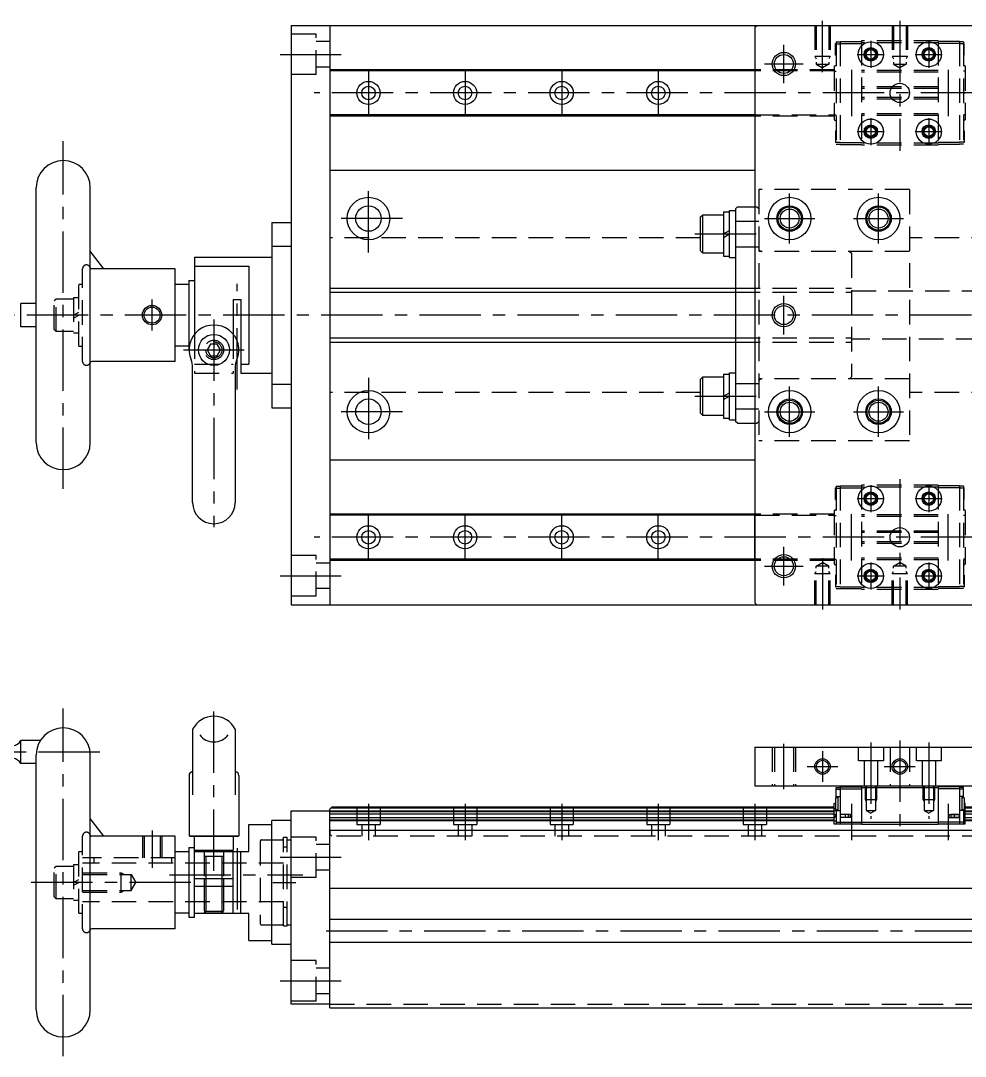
# Model space of a CAD drawing. Extents: x -2 to 724, y -8 to 273.
# Drawn here: x 270.9 to 515.3, y 5 to 273 of the extents above; entities that cross this region are included whole.
import ezdxf

# ---------------------------------------------------------------- set-up
doc = ezdxf.new("R2010")
doc.units = 0
doc.header["$LTSCALE"] = 0.5
doc.linetypes.add('CENTER', pattern=[50.8, 31.75, -6.35, 6.35, -6.35])
doc.linetypes.add('DASHED', pattern=[19.05, 12.7, -6.35])
for name, color, linetype in [('MSM_CENTER', 1, 'CENTER'), ('MSM_CONTINUOUS', 7, 'CONTINUOUS'), ('MSM_DASHED', 4, 'DASHED'), ('MSM_NARROW', 5, 'CONTINUOUS')]:
    doc.layers.add(name, color=color, linetype=linetype)

msp = doc.modelspace()

# ---------------------------------------------------------------- linework, layer by layer
at = {"layer": 'MSM_CENTER'}
for p, q in [((478.36, 259.7), (478.36, 273.03)), ((498.36, 273.03), (498.36, 239.33)), ((468.36, 256.83), (468.36, 266.83)), ((490.86, 267.83), (490.86, 260.83)), ((505.86, 267.83), (505.86, 260.83)), ((338.02, 264.33), (353.76, 264.33)), ((487.36, 264.33), (494.36, 264.33)), ((502.36, 264.33), (509.36, 264.33)), ((360.86, 260.33), (360.86, 248.33)), ((385.86, 260.33), (385.86, 248.33)), ((410.86, 260.33), (410.86, 248.33)), ((435.86, 260.33), (435.86, 248.33)), ((460.86, 260.33), (460.86, 248.33)), ((463.36, 261.83), (473.36, 261.83)), ((485.86, 260.33), (485.86, 248.33)), ((510.86, 260.33), (510.86, 248.33)), ((722.88, 254.33), (346.83, 254.33)), ((490.86, 247.83), (490.86, 240.83)), ((505.86, 247.83), (505.86, 240.83)), ((487.36, 244.33), (494.36, 244.33)), ((502.36, 244.33), (509.36, 244.33)), ((281.86, 151.83), (281.86, 241.83)), ((360.86, 213.03), (360.86, 230.63)), ((469.86, 215.33), (469.86, 228.33)), ((492.86, 215.33), (492.86, 228.33)), ((369.66, 221.83), (352.06, 221.83)), ((463.36, 221.83), (476.36, 221.83)), ((486.36, 221.83), (499.36, 221.83)), ((445.34, 217.83), (463.86, 217.83)), ((326.86, 177.59), (326.86, 204.95)), ((468.36, 191.83), (468.36, 201.83)), ((304.86, 192.83), (304.86, 200.83)), ((720.11, 196.83), (234.71, 196.83)), ((320.86, 195.66), (320.86, 141.95)), ((313.03, 187.83), (328.69, 187.83)), ((360.86, 180.63), (360.86, 163.03)), ((469.86, 165.33), (469.86, 178.33)), ((492.86, 165.33), (492.86, 178.33)), ((445.34, 175.83), (463.86, 175.83)), ((369.66, 171.83), (352.06, 171.83)), ((463.36, 171.83), (476.36, 171.83)), ((486.36, 171.83), (499.36, 171.83)), ((490.86, 152.83), (490.86, 145.83)), ((498.36, 154.33), (498.36, 120.62)), ((505.86, 152.83), (505.86, 145.83)), ((487.36, 149.33), (494.36, 149.33)), ((502.36, 149.33), (509.36, 149.33)), ((360.86, 133.33), (360.86, 145.33)), ((385.86, 133.33), (385.86, 145.33)), ((410.86, 133.33), (410.86, 145.33)), ((435.86, 133.33), (435.86, 145.33)), ((460.86, 133.33), (460.86, 145.33)), ((485.86, 133.33), (485.86, 145.33)), ((510.86, 133.33), (510.86, 145.33)), ((722.88, 139.33), (346.83, 139.33)), ((468.36, 126.83), (468.36, 136.83)), ((463.36, 131.83), (473.36, 131.83)), ((478.36, 133.96), (478.36, 120.62)), ((490.86, 132.83), (490.86, 125.83)), ((505.86, 132.83), (505.86, 125.83)), ((338.02, 129.33), (353.76, 129.33)), ((487.36, 129.33), (494.36, 129.33)), ((502.36, 129.33), (509.36, 129.33)), ((281.86, 4.99), (281.86, 94.99)), ((320.86, 52.97), (320.86, 96.09)), ((468.36, 74.11), (468.36, 85.86)), ((490.86, 86.22), (490.86, 66.41)), ((498.36, 86.74), (498.36, 63.49)), ((505.86, 86.22), (505.86, 66.41)), ((291.36, 83.74), (234.71, 83.74)), ((478.36, 83.99), (478.36, 75.99)), ((474.36, 79.99), (482.36, 79.99)), ((494.36, 79.99), (502.36, 79.99)), ((360.86, 70.31), (360.86, 60.97)), ((385.86, 70.31), (385.86, 60.97)), ((410.86, 70.31), (410.86, 60.97)), ((435.86, 70.31), (435.86, 60.97)), ((460.86, 70.31), (460.86, 60.97)), ((485.86, 70.31), (485.86, 60.97)), ((510.86, 70.31), (510.86, 60.97)), ((304.86, 63.42), (304.86, 53.8)), ((326.86, 58.86), (326.86, 40.99)), ((338.02, 56.49), (353.76, 56.49)), ((309.36, 51.99), (343.86, 51.99)), ((314.86, 49.99), (272.36, 49.99)), ((349.87, 37.49), (723.59, 37.49)), ((338.02, 24.49), (353.76, 24.49))]:
    msp.add_line(p, q, dxfattribs=at)
at = {"layer": 'MSM_CONTINUOUS'}
for p, q in [((340.86, 271.83), (720.86, 271.83)), ((340.86, 271.83), (340.86, 121.83)), ((350.86, 271.83), (350.86, 121.83)), ((460.86, 271.33), (461.36, 271.83)), ((460.86, 271.33), (460.86, 122.33)), ((460.86, 260.33), (350.86, 260.33)), ((460.86, 260.03), (350.86, 260.03)), ((460.86, 248.63), (350.86, 248.63)), ((460.86, 248.33), (350.86, 248.33)), ((350.86, 234.33), (460.86, 234.33)), ((274.86, 163.83), (274.86, 229.83)), ((288.86, 163.83), (288.86, 229.83)), ((446.76, 222.23), (447.36, 222.83)), ((447.36, 222.83), (452.76, 222.83)), ((447.36, 212.83), (447.36, 222.83)), ((452.76, 223.53), (454.26, 223.53)), ((452.76, 223.53), (452.76, 212.13)), ((454.26, 211.73), (454.26, 223.93)), ((454.26, 223.93), (455.86, 223.93)), ((456.36, 224.83), (455.86, 224.33)), ((455.86, 224.33), (455.86, 169.33)), ((456.36, 224.83), (460.86, 224.83)), ((335.86, 220.83), (340.86, 220.83)), ((335.86, 220.83), (335.86, 172.83)), ((446.76, 213.43), (446.76, 222.23)), ((452.76, 217.83), (454.26, 218.69)), ((452.76, 216.96), (454.26, 217.83)), ((335.86, 214.72), (340.86, 214.72)), ((292.41, 208.83), (288.86, 213.34)), ((315.86, 211.83), (315.86, 191.89)), ((315.86, 211.83), (335.86, 211.83)), ((447.36, 212.83), (446.76, 213.43)), ((452.76, 212.83), (447.36, 212.83)), ((452.76, 212.13), (454.26, 212.13)), ((315.86, 209.52), (329.86, 209.52)), ((329.86, 209.52), (329.86, 184.14)), ((454.26, 211.73), (455.86, 211.73)), ((310.86, 208.83), (289.28, 208.83)), ((310.86, 184.83), (310.86, 208.83)), ((310.86, 204.83), (314.36, 204.83)), ((314.36, 205.83), (314.36, 187.83)), ((314.36, 205.83), (315.86, 205.83)), ((350.86, 203.83), (455.86, 203.83)), ((274.86, 199.83), (270.86, 199.83)), ((270.86, 193.83), (270.86, 199.83)), ((325.86, 200.83), (325.86, 191.89)), ((325.86, 200.83), (327.86, 200.83)), ((327.86, 200.83), (327.86, 181.83)), ((274.86, 193.83), (270.86, 193.83)), ((314.36, 188.83), (310.86, 188.83)), ((314.36, 187.83), (314.42, 187.83)), ((320, 189.33), (319.13, 187.83)), ((319.13, 187.83), (320, 186.33)), ((321.73, 189.33), (320, 189.33)), ((322.59, 187.83), (321.73, 189.33)), ((321.73, 186.33), (322.59, 187.83)), ((350.86, 189.83), (455.86, 189.83)), ((320, 186.33), (321.73, 186.33)), ((310.86, 184.83), (289.28, 184.83)), ((315.36, 148.33), (315.36, 183.29)), ((326.37, 183.29), (326.37, 148.33)), ((327.86, 184.14), (329.86, 184.14)), ((327.86, 181.83), (335.86, 181.83)), ((446.76, 180.23), (447.36, 180.83)), ((446.76, 171.43), (446.76, 180.23)), ((447.36, 180.83), (452.76, 180.83)), ((447.36, 170.83), (447.36, 180.83)), ((452.76, 181.53), (454.26, 181.53)), ((452.76, 181.53), (452.76, 170.13)), ((454.26, 169.73), (454.26, 181.93)), ((454.26, 181.93), (455.86, 181.93)), ((335.86, 178.94), (340.86, 178.94)), ((452.76, 175.83), (454.26, 176.69)), ((452.76, 174.96), (454.26, 175.83)), ((335.86, 172.83), (340.86, 172.83)), ((447.36, 170.83), (446.76, 171.43)), ((452.76, 170.83), (447.36, 170.83)), ((452.76, 170.13), (454.26, 170.13)), ((454.26, 169.73), (455.86, 169.73)), ((456.36, 168.83), (455.86, 169.33)), ((456.36, 168.83), (460.86, 168.83)), ((350.86, 159.33), (460.86, 159.33)), ((460.86, 145.33), (350.86, 145.33)), ((460.86, 145.03), (350.86, 145.03)), ((460.86, 133.63), (350.86, 133.63)), ((460.86, 133.33), (350.86, 133.33)), ((340.86, 121.83), (720.86, 121.83)), ((460.86, 122.33), (461.36, 121.83)), ((315.36, 89.64), (315.36, 72.65)), ((326.37, 89.64), (326.37, 72.65)), ((275.95, 86.74), (270.86, 86.74)), ((270.86, 80.74), (270.86, 86.74)), ((460.86, 84.99), (460.86, 74.99)), ((460.86, 84.99), (610.86, 84.99)), ((274.86, 80.74), (270.86, 80.74)), ((274.86, 16.99), (274.86, 82.99)), ((288.86, 16.99), (288.86, 82.99)), ((315.15, 78.62), (315.36, 78.68)), ((326.58, 78.62), (326.37, 78.68)), ((314.42, 77.66), (314.42, 62.07)), ((327.3, 77.66), (327.3, 62.07)), ((460.86, 74.99), (610.86, 74.99)), ((481.91, 71.89), (481.91, 74.59)), ((481.91, 74.59), (482.91, 74.59)), ((481.91, 74.09), (482.91, 74.09)), ((482.91, 74.69), (482.91, 65.09)), ((482.91, 74.69), (488.41, 74.69)), ((482.91, 74.19), (488.41, 74.19)), ((488.41, 74.99), (488.41, 64.99)), ((508.31, 74.49), (488.41, 74.49)), ((508.31, 74.99), (508.31, 64.99)), ((513.81, 74.69), (508.31, 74.69)), ((513.81, 74.19), (508.31, 74.19)), ((513.81, 74.69), (513.81, 65.09)), ((514.81, 74.59), (513.81, 74.59)), ((514.81, 74.09), (513.81, 74.09)), ((514.81, 71.89), (514.81, 74.59)), ((481.41, 70.42), (481.71, 70.6)), ((481.41, 65.09), (481.41, 70.42)), ((481.71, 71.89), (481.71, 68.89)), ((482.31, 71.89), (481.71, 71.89)), ((481.91, 72.19), (482.91, 72.19)), ((482.31, 72.19), (482.31, 68.59)), ((514.81, 72.19), (513.81, 72.19)), ((514.41, 72.19), (514.41, 68.59)), ((515.01, 71.89), (514.41, 71.89)), ((515.01, 71.89), (515.01, 68.89)), ((515.31, 70.42), (515.01, 70.6)), ((515.31, 65.09), (515.31, 70.42)), ((340.86, 18.49), (340.86, 68.49)), ((340.86, 68.49), (350.86, 68.49)), ((351.36, 69.49), (350.86, 68.99)), ((350.86, 17.49), (350.86, 68.99)), ((481.41, 68.45), (350.86, 68.45)), ((481.41, 68.24), (350.86, 68.24)), ((481.41, 67.69), (350.86, 67.69)), ((481.41, 69.19), (351.06, 69.19)), ((481.41, 69.49), (351.36, 69.49)), ((481.41, 69.12), (481.71, 69.12)), ((481.91, 68.49), (481.41, 68.49)), ((481.91, 67.37), (481.41, 67.63)), ((481.91, 67.27), (481.41, 67.53)), ((481.91, 67.1), (481.41, 66.84)), ((481.71, 68.89), (482.31, 68.89)), ((481.91, 68.89), (481.91, 65.09)), ((481.91, 68.59), (482.91, 68.59)), ((481.91, 67.1), (481.91, 67.1)), ((485.61, 67.59), (482.91, 67.59)), ((485.11, 67.54), (483.26, 67.54)), ((483.71, 67.54), (483.71, 67.59)), ((484.17, 67.54), (484.17, 67.59)), ((484.31, 66.84), (484.31, 67.54)), ((485.11, 66.84), (485.11, 67.54)), ((485.61, 66.79), (485.61, 67.59)), ((511.11, 67.59), (513.81, 67.59)), ((511.11, 66.79), (511.11, 67.59)), ((513.46, 67.54), (511.61, 67.54)), ((511.61, 67.54), (511.61, 66.84)), ((512.41, 67.54), (512.41, 66.84)), ((512.55, 67.54), (512.55, 67.59)), ((513.01, 67.54), (513.01, 67.59)), ((514.81, 68.59), (513.81, 68.59)), ((514.41, 68.89), (515.01, 68.89)), ((514.81, 68.89), (514.81, 65.09)), ((514.81, 68.49), (515.31, 68.49)), ((514.81, 67.37), (515.31, 67.63)), ((514.81, 67.27), (515.31, 67.53)), ((514.81, 67.1), (515.31, 66.84)), ((514.81, 67.1), (514.81, 67.1)), ((515.31, 69.12), (515.01, 69.12)), ((556.41, 69.49), (515.31, 69.49)), ((556.41, 69.19), (515.31, 69.19)), ((556.41, 68.45), (515.31, 68.45)), ((556.41, 68.24), (515.31, 68.24)), ((556.41, 67.69), (515.31, 67.69)), ((292.41, 61.99), (288.86, 66.5)), ((329.86, 64.99), (335.86, 64.99)), ((329.86, 57.99), (329.86, 64.99)), ((335.86, 33.99), (335.86, 65.99)), ((340.86, 65.99), (335.86, 65.99)), ((481.41, 66.69), (350.86, 66.69)), ((481.41, 66.13), (350.86, 66.13)), ((481.41, 65.92), (350.86, 65.92)), ((481.91, 67.01), (481.41, 66.75)), ((481.91, 65.88), (481.41, 65.88)), ((488.41, 65.09), (481.41, 65.09)), ((481.91, 65.59), (488.41, 65.59)), ((485.61, 66.79), (482.91, 66.79)), ((483.26, 66.84), (485.11, 66.84)), ((483.71, 66.79), (483.71, 66.84)), ((484.17, 66.79), (484.17, 66.84)), ((508.31, 65.49), (488.41, 65.49)), ((508.31, 64.99), (488.41, 64.99)), ((514.81, 65.59), (508.31, 65.59)), ((515.31, 65.09), (508.31, 65.09)), ((511.11, 66.79), (513.81, 66.79)), ((511.61, 66.84), (513.46, 66.84)), ((512.55, 66.79), (512.55, 66.84)), ((513.01, 66.79), (513.01, 66.84)), ((514.81, 67.01), (515.31, 66.75)), ((514.81, 65.88), (515.31, 65.88)), ((556.41, 66.69), (515.31, 66.69)), ((556.41, 66.13), (515.31, 66.13)), ((556.41, 65.92), (515.31, 65.92)), ((310.86, 61.99), (289.28, 61.99)), ((310.86, 37.99), (310.86, 61.99)), ((314.42, 62.07), (314.62, 61.99)), ((314.42, 62.07), (327.3, 62.07)), ((314.62, 61.99), (327.1, 61.99)), ((315.86, 40.99), (315.86, 61.99)), ((325.86, 61.99), (325.86, 58.35)), ((327.3, 62.07), (327.1, 61.99)), ((350.86, 63.49), (720.86, 63.49)), ((314.36, 58.99), (315.86, 58.99)), ((314.36, 58.99), (314.36, 40.99)), ((310.86, 57.99), (314.36, 57.99)), ((315.86, 58.35), (325.86, 58.35)), ((316.23, 57.99), (315.86, 58.35)), ((315.86, 57.99), (329.86, 57.99)), ((325.5, 57.99), (325.86, 58.35)), ((325.86, 41.99), (325.86, 57.99)), ((327.86, 41.99), (327.86, 57.99)), ((315.86, 50.99), (325.86, 50.99)), ((318.36, 50.99), (318.36, 48.99)), ((323.36, 50.99), (323.36, 48.99)), ((315.86, 48.99), (325.86, 48.99)), ((350.86, 48.49), (720.86, 48.49)), ((314.36, 41.99), (310.86, 41.99)), ((314.36, 40.99), (315.86, 40.99)), ((315.86, 41.99), (329.86, 41.99)), ((329.86, 34.99), (329.86, 41.99)), ((350.86, 40.49), (720.86, 40.49)), ((310.86, 37.99), (289.28, 37.99)), ((329.86, 34.99), (335.86, 34.99)), ((335.86, 33.99), (340.86, 33.99)), ((350.86, 34.49), (720.86, 34.49)), ((350.86, 18.49), (340.86, 18.49)), ((350.86, 17.49), (720.86, 17.49))]:
    msp.add_line(p, q, dxfattribs=at)
for centre, radius in [((490.86, 264.33), 3.25), ((490.86, 264.33), 1.75), ((490.86, 264.33), 1.23), ((505.86, 264.33), 3.25), ((505.86, 264.33), 1.75), ((505.86, 264.33), 1.23), ((468.36, 261.83), 2.46), ((360.86, 254.33), 3), ((385.86, 254.33), 3), ((410.86, 254.33), 3), ((435.86, 254.33), 3), ((360.86, 254.33), 1.75), ((385.86, 254.33), 1.75), ((410.86, 254.33), 1.75), ((435.86, 254.33), 1.75), ((498.36, 254.33), 2.5), ((490.86, 244.33), 3.25), ((505.86, 244.33), 3.25), ((490.86, 244.33), 1.75), ((490.86, 244.33), 1.23), ((505.86, 244.33), 1.75), ((505.86, 244.33), 1.23), ((360.86, 221.83), 5.5), ((469.86, 221.83), 5.5), ((492.86, 221.83), 5.5), ((360.86, 221.83), 3.3), ((469.86, 221.83), 3.3), ((469.86, 221.83), 2.46), ((492.86, 221.83), 3.3), ((492.86, 221.83), 2.46), ((304.86, 196.83), 2.07), ((468.36, 196.83), 2.46), ((320.86, 187.83), 4), ((360.86, 171.83), 5.5), ((469.86, 171.83), 5.5), ((492.86, 171.83), 5.5), ((360.86, 171.83), 3.3), ((469.86, 171.83), 3.3), ((469.86, 171.83), 2.46), ((492.86, 171.83), 3.3), ((492.86, 171.83), 2.46), ((490.86, 149.33), 3.25), ((490.86, 149.33), 1.75), ((490.86, 149.33), 1.23), ((505.86, 149.33), 3.25), ((505.86, 149.33), 1.75), ((505.86, 149.33), 1.23), ((360.86, 139.33), 3), ((385.86, 139.33), 3), ((410.86, 139.33), 3), ((435.86, 139.33), 3), ((360.86, 139.33), 1.75), ((385.86, 139.33), 1.75), ((410.86, 139.33), 1.75), ((435.86, 139.33), 1.75), ((498.36, 139.33), 2.5), ((468.36, 131.83), 2.46), ((490.86, 129.33), 3.25), ((505.86, 129.33), 3.25), ((490.86, 129.33), 1.75), ((490.86, 129.33), 1.23), ((505.86, 129.33), 1.75), ((505.86, 129.33), 1.23), ((478.36, 79.99), 1.62), ((498.36, 79.99), 1.62)]:
    msp.add_circle(centre, radius, dxfattribs=at)
for centre, radius, start, end in [((281.86, 229.83), 7, 0, 180), ((289.28, 209.33), 0.5, 214.0625, 270), ((320.86, 187.83), 6.44, 336.6341, 203.3659), ((310.36, 183.29), 5, 0, 23.3659), ((331.37, 183.29), 5, 156.6341, 180), ((289.28, 184.33), 0.5, 90, 145.9375), ((281.86, 163.83), 7, 180, 360), ((320.86, 148.33), 5.5, 180, 0), ((320.86, 86.79), 6.2, 27.3186, 152.6814), ((281.86, 82.99), 7, 0, 180), ((268.73, 87.78), 2.38, 213.6805, 333.8255), ((320.86, 90.94), 4.6, 216.9899, 323.0101), ((268.73, 79.69), 2.38, 26.1745, 146.3195), ((315.42, 77.66), 1, 105.7247, 180), ((326.3, 77.66), 1, 0, 74.2753), ((483.26, 67.19), 0.35, 90, 270), ((513.46, 67.19), 0.35, 270, 90), ((289.28, 62.49), 0.5, 214.0625, 270), ((289.28, 37.49), 0.5, 90, 145.9375), ((281.86, 16.99), 7, 180, 360)]:
    msp.add_arc(centre, radius, start, end, dxfattribs=at)
at = {"layer": 'MSM_DASHED'}
for p, q in [((476.36, 271.83), (476.36, 263.83)), ((476.74, 271.83), (476.74, 261.76)), ((479.98, 271.83), (479.98, 261.76)), ((480.36, 271.83), (480.36, 263.83)), ((496.36, 271.83), (496.36, 263.83)), ((496.74, 271.83), (496.74, 261.76)), ((499.98, 271.83), (499.98, 261.76)), ((500.36, 271.83), (500.36, 263.83)), ((347.36, 269.58), (340.86, 269.58)), ((347.36, 259.08), (347.36, 269.58)), ((350.86, 267.63), (347.36, 267.63)), ((481.71, 264.13), (481.71, 267.13)), ((481.71, 267.13), (481.91, 267.13)), ((481.91, 267.58), (482.91, 267.58)), ((481.91, 267.58), (481.91, 241.08)), ((481.91, 267.08), (482.91, 267.08)), ((482.91, 267.63), (482.91, 241.03)), ((482.91, 267.63), (488.41, 267.63)), ((482.91, 267.13), (488.41, 267.13)), ((508.31, 267.83), (488.41, 267.83)), ((488.41, 267.83), (488.41, 240.83)), ((508.31, 267.33), (488.41, 267.33)), ((508.31, 267.83), (508.31, 240.83)), ((513.81, 267.63), (508.31, 267.63)), ((513.81, 267.13), (508.31, 267.13)), ((513.81, 267.63), (513.81, 241.03)), ((514.81, 267.58), (513.81, 267.58)), ((514.81, 267.08), (513.81, 267.08)), ((514.81, 267.58), (514.81, 241.08)), ((514.81, 267.13), (515.01, 267.13)), ((515.01, 264.13), (515.01, 267.13)), ((476.36, 263.83), (480.36, 263.83)), ((476.36, 263.83), (476.74, 263.17)), ((480.36, 263.83), (479.98, 263.17)), ((481.91, 264.13), (481.71, 264.13)), ((496.36, 263.83), (500.36, 263.83)), ((496.36, 263.83), (496.74, 263.17)), ((500.36, 263.83), (499.98, 263.17)), ((515.01, 264.13), (514.81, 264.13)), ((350.86, 261.03), (347.36, 261.03)), ((481.41, 260.33), (460.86, 260.33)), ((481.41, 260.03), (460.86, 260.03)), ((476.74, 261.76), (479.98, 261.76)), ((476.74, 261.76), (478.36, 260.83)), ((479.98, 261.76), (478.36, 260.83)), ((481.41, 261.26), (481.91, 261.56)), ((481.41, 261.26), (481.41, 247.4)), ((508.31, 260.13), (488.41, 260.13)), ((496.74, 261.76), (499.98, 261.76)), ((496.74, 261.76), (498.36, 260.83)), ((499.98, 261.76), (498.36, 260.83)), ((515.31, 261.26), (514.81, 261.56)), ((515.31, 261.26), (515.31, 247.4)), ((347.36, 259.08), (340.86, 259.08)), ((481.41, 259.96), (481.91, 259.96)), ((508.31, 259.73), (488.41, 259.73)), ((515.31, 259.96), (514.81, 259.96)), ((508.31, 255.93), (488.41, 255.93)), ((508.31, 255.53), (488.41, 255.53)), ((481.91, 254.33), (481.41, 254.33)), ((508.31, 253.13), (488.41, 253.13)), ((508.31, 252.73), (488.41, 252.73)), ((514.81, 254.33), (515.31, 254.33)), ((460.86, 248.63), (481.41, 248.63)), ((481.41, 248.33), (460.86, 248.33)), ((481.41, 248.7), (481.91, 248.7)), ((481.41, 247.4), (481.91, 247.1)), ((508.31, 248.93), (488.41, 248.93)), ((508.31, 248.53), (488.41, 248.53)), ((515.31, 248.7), (514.81, 248.7)), ((515.31, 247.4), (514.81, 247.1)), ((481.71, 244.53), (481.71, 241.53)), ((481.71, 244.53), (481.91, 244.53)), ((514.81, 244.53), (515.01, 244.53)), ((515.01, 244.53), (515.01, 241.53)), ((481.91, 241.53), (481.71, 241.53)), ((481.91, 241.58), (482.91, 241.58)), ((482.91, 241.53), (488.41, 241.53)), ((508.31, 241.33), (488.41, 241.33)), ((513.81, 241.53), (508.31, 241.53)), ((514.81, 241.58), (513.81, 241.58)), ((515.01, 241.53), (514.81, 241.53)), ((481.91, 241.08), (482.91, 241.08)), ((482.91, 241.03), (488.41, 241.03)), ((508.31, 240.83), (488.41, 240.83)), ((513.81, 241.03), (508.31, 241.03)), ((514.81, 241.08), (513.81, 241.08)), ((461.86, 229.33), (461.86, 164.33)), ((500.86, 229.33), (461.86, 229.33)), ((500.86, 229.33), (500.86, 164.33)), ((460.86, 224.83), (461.36, 224.83)), ((461.36, 224.83), (461.86, 224.33)), ((455.86, 221.13), (461.86, 221.13)), ((446.76, 216.83), (350.86, 216.83)), ((455.86, 214.53), (461.86, 214.53)), ((570.86, 216.83), (500.86, 216.83)), ((500.86, 213.33), (461.86, 213.33)), ((485.36, 213.33), (485.86, 212.83)), ((485.86, 212.83), (485.86, 180.83)), ((286.86, 184.83), (286.86, 208.83)), ((285.86, 188.83), (285.86, 204.83)), ((285.86, 204.83), (286.86, 204.83)), ((455.86, 203.83), (485.86, 203.83)), ((279.56, 200.58), (280.06, 201.08)), ((280.06, 201.08), (284.56, 201.08)), ((280.06, 192.58), (280.06, 201.08)), ((284.56, 201.43), (285.86, 201.43)), ((284.56, 201.43), (284.56, 192.23)), ((455.86, 202.75), (485.86, 202.75)), ((485.86, 203.08), (585.86, 203.08)), ((279.56, 193.08), (279.56, 200.58)), ((284.56, 196.83), (285.86, 197.58)), ((284.56, 196.08), (285.86, 196.83)), ((280.06, 192.58), (279.56, 193.08)), ((284.56, 192.58), (280.06, 192.58)), ((284.56, 192.23), (285.86, 192.23)), ((315.86, 191.89), (315.86, 181.83)), ((325.86, 191.89), (325.86, 181.83)), ((455.86, 190.91), (485.86, 190.91)), ((585.86, 190.58), (485.86, 190.58)), ((285.86, 188.83), (286.86, 188.83)), ((455.86, 189.83), (485.86, 189.83)), ((315.86, 184.14), (325.86, 184.14)), ((315.86, 181.83), (325.86, 181.83)), ((500.86, 180.33), (461.86, 180.33)), ((485.86, 180.83), (485.36, 180.33)), ((455.86, 179.13), (461.86, 179.13)), ((446.76, 176.83), (350.86, 176.83)), ((570.86, 176.83), (500.86, 176.83)), ((455.86, 172.53), (461.86, 172.53)), ((461.36, 168.83), (461.86, 169.33)), ((460.86, 168.83), (461.36, 168.83)), ((500.86, 164.33), (461.86, 164.33)), ((508.31, 152.83), (488.41, 152.83)), ((488.41, 152.83), (488.41, 125.83)), ((508.31, 152.83), (508.31, 125.83)), ((481.71, 149.13), (481.71, 152.13)), ((481.91, 152.13), (481.71, 152.13)), ((481.91, 152.58), (481.91, 126.08)), ((481.91, 152.58), (482.91, 152.58)), ((481.91, 152.08), (482.91, 152.08)), ((482.91, 152.63), (482.91, 126.03)), ((482.91, 152.63), (488.41, 152.63)), ((482.91, 152.13), (488.41, 152.13)), ((508.31, 152.33), (488.41, 152.33)), ((513.81, 152.63), (508.31, 152.63)), ((513.81, 152.13), (508.31, 152.13)), ((513.81, 152.63), (513.81, 126.03)), ((514.81, 152.58), (513.81, 152.58)), ((514.81, 152.08), (513.81, 152.08)), ((514.81, 152.58), (514.81, 126.08)), ((515.01, 152.13), (514.81, 152.13)), ((515.01, 149.13), (515.01, 152.13)), ((481.71, 149.13), (481.91, 149.13)), ((514.81, 149.13), (515.01, 149.13)), ((481.41, 145.33), (460.86, 145.33)), ((460.86, 145.03), (481.41, 145.03)), ((481.41, 146.26), (481.91, 146.56)), ((481.41, 146.26), (481.41, 132.4)), ((481.41, 144.96), (481.91, 144.96)), ((508.31, 145.13), (488.41, 145.13)), ((515.31, 146.26), (514.81, 146.56)), ((515.31, 144.96), (514.81, 144.96)), ((515.31, 146.26), (515.31, 132.4)), ((508.31, 144.73), (488.41, 144.73)), ((508.31, 140.93), (488.41, 140.93)), ((508.31, 140.53), (488.41, 140.53)), ((481.91, 139.33), (481.41, 139.33)), ((508.31, 138.13), (488.41, 138.13)), ((508.31, 137.73), (488.41, 137.73)), ((514.81, 139.33), (515.31, 139.33)), ((347.36, 134.58), (340.86, 134.58)), ((347.36, 124.08), (347.36, 134.58)), ((350.86, 132.63), (347.36, 132.63)), ((481.41, 133.63), (460.86, 133.63)), ((481.41, 133.33), (460.86, 133.33)), ((476.74, 131.89), (478.36, 132.83)), ((479.98, 131.89), (476.74, 131.89)), ((476.74, 121.83), (476.74, 131.89)), ((479.98, 131.89), (478.36, 132.83)), ((479.98, 121.83), (479.98, 131.89)), ((481.41, 133.7), (481.91, 133.7)), ((481.41, 132.4), (481.91, 132.1)), ((508.31, 133.93), (488.41, 133.93)), ((508.31, 133.53), (488.41, 133.53)), ((496.74, 131.89), (498.36, 132.83)), ((499.98, 131.89), (496.74, 131.89)), ((496.74, 121.83), (496.74, 131.89)), ((499.98, 131.89), (498.36, 132.83)), ((499.98, 121.83), (499.98, 131.89)), ((515.31, 133.7), (514.81, 133.7)), ((515.31, 132.4), (514.81, 132.1)), ((476.36, 129.83), (476.74, 130.49)), ((480.36, 129.83), (476.36, 129.83)), ((476.36, 121.83), (476.36, 129.83)), ((480.36, 129.83), (479.98, 130.49)), ((480.36, 121.83), (480.36, 129.83)), ((481.71, 129.53), (481.71, 126.53)), ((481.91, 129.53), (481.71, 129.53)), ((496.36, 129.83), (496.74, 130.49)), ((500.36, 129.83), (496.36, 129.83)), ((496.36, 121.83), (496.36, 129.83)), ((500.36, 129.83), (499.98, 130.49)), ((500.36, 121.83), (500.36, 129.83)), ((515.01, 129.53), (514.81, 129.53)), ((515.01, 129.53), (515.01, 126.53)), ((350.86, 126.03), (347.36, 126.03)), ((481.71, 126.53), (481.91, 126.53)), ((481.91, 126.58), (482.91, 126.58)), ((481.91, 126.08), (482.91, 126.08)), ((482.91, 126.53), (488.41, 126.53)), ((482.91, 126.03), (488.41, 126.03)), ((508.31, 126.33), (488.41, 126.33)), ((513.81, 126.53), (508.31, 126.53)), ((513.81, 126.03), (508.31, 126.03)), ((514.81, 126.58), (513.81, 126.58)), ((514.81, 126.08), (513.81, 126.08)), ((514.81, 126.53), (515.01, 126.53)), ((347.36, 124.08), (340.86, 124.08)), ((508.31, 125.83), (488.41, 125.83)), ((465.36, 84.99), (465.36, 74.99)), ((465.9, 84.99), (465.9, 74.99)), ((470.82, 84.99), (470.82, 74.99)), ((471.36, 84.99), (471.36, 74.99)), ((487.61, 84.99), (487.61, 81.49)), ((494.11, 84.99), (494.11, 81.49)), ((495.86, 84.99), (495.86, 74.99)), ((500.86, 84.99), (500.86, 74.99)), ((502.61, 84.99), (502.61, 81.49)), ((509.11, 84.99), (509.11, 81.49)), ((494.11, 81.49), (487.61, 81.49)), ((489.11, 81.49), (489.11, 74.99)), ((492.61, 81.49), (492.61, 74.99)), ((509.11, 81.49), (502.61, 81.49)), ((504.11, 81.49), (504.11, 74.99)), ((507.61, 81.49), (507.61, 74.99)), ((489.36, 74.99), (489.36, 71.49)), ((489.63, 74.99), (489.63, 68.62)), ((492.09, 74.99), (492.09, 68.62)), ((492.36, 74.99), (492.36, 71.49)), ((504.36, 74.99), (504.36, 71.49)), ((504.63, 74.99), (504.63, 68.62)), ((507.09, 74.99), (507.09, 68.62)), ((507.36, 74.99), (507.36, 71.49)), ((489.36, 71.49), (489.63, 71.02)), ((489.36, 71.49), (492.36, 71.49)), ((492.36, 71.49), (492.09, 71.02)), ((504.36, 71.49), (504.63, 71.02)), ((504.36, 71.49), (507.36, 71.49)), ((507.36, 71.49), (507.09, 71.02)), ((357.86, 69.49), (357.86, 64.99)), ((363.86, 69.49), (363.86, 64.99)), ((382.86, 69.49), (382.86, 64.99)), ((388.86, 69.49), (388.86, 64.99)), ((407.86, 69.49), (407.86, 64.99)), ((413.86, 69.49), (413.86, 64.99)), ((432.86, 69.49), (432.86, 64.99)), ((438.86, 69.49), (438.86, 64.99)), ((457.86, 69.49), (457.86, 64.99)), ((463.86, 69.49), (463.86, 64.99)), ((489.63, 68.62), (492.09, 68.62)), ((489.63, 68.62), (490.86, 67.91)), ((492.09, 68.62), (490.86, 67.91)), ((504.63, 68.62), (507.09, 68.62)), ((504.63, 68.62), (505.86, 67.91)), ((507.09, 68.62), (505.86, 67.91)), ((357.86, 64.99), (363.86, 64.99)), ((359.11, 64.99), (359.11, 61.99)), ((362.61, 64.99), (362.61, 61.99)), ((382.86, 64.99), (388.86, 64.99)), ((384.11, 64.99), (384.11, 61.99)), ((387.61, 64.99), (387.61, 61.99)), ((407.86, 64.99), (413.86, 64.99)), ((409.11, 64.99), (409.11, 61.99)), ((412.61, 64.99), (412.61, 61.99)), ((432.86, 64.99), (438.86, 64.99)), ((434.11, 64.99), (434.11, 61.99)), ((437.61, 64.99), (437.61, 61.99)), ((457.86, 64.99), (463.86, 64.99)), ((459.11, 64.99), (459.11, 61.99)), ((462.61, 64.99), (462.61, 61.99)), ((286.86, 37.99), (286.86, 61.99)), ((302.36, 61.99), (302.36, 56.39)), ((302.79, 61.99), (302.79, 56.39)), ((306.93, 61.99), (306.93, 56.39)), ((307.36, 61.99), (307.36, 56.39)), ((338.86, 61.74), (339.86, 61.74)), ((338.86, 38.74), (338.86, 61.74)), ((339.86, 38.74), (339.86, 61.74)), ((347.36, 61.74), (340.86, 61.74)), ((347.36, 51.24), (347.36, 61.74)), ((350.86, 63.49), (350.86, 62.49)), ((350.86, 62.49), (351.36, 61.99)), ((720.86, 61.99), (350.86, 61.99)), ((332.86, 60.69), (332.86, 39.29)), ((333.16, 60.99), (338.56, 60.99)), ((338.86, 59.24), (339.86, 59.24)), ((339.86, 60.99), (340.86, 60.99)), ((350.86, 59.79), (347.36, 59.79)), ((285.86, 41.99), (285.86, 57.99)), ((285.86, 57.99), (286.86, 57.99)), ((310.86, 56.39), (286.86, 56.39)), ((289.86, 54.99), (289.86, 56.39)), ((309.86, 56.39), (309.86, 54.99)), ((318.36, 57.99), (318.36, 50.99)), ((318.36, 56.79), (323.36, 56.79)), ((318.79, 56.79), (318.79, 50.99)), ((322.93, 56.79), (322.93, 50.99)), ((323.36, 57.99), (323.36, 50.99)), ((279.56, 53.74), (280.06, 54.24)), ((279.56, 46.24), (279.56, 53.74)), ((280.06, 54.24), (284.56, 54.24)), ((280.06, 45.74), (280.06, 54.24)), ((284.56, 54.59), (285.86, 54.59)), ((284.56, 54.59), (284.56, 45.39)), ((338.86, 54.99), (286.86, 54.99)), ((286.86, 52.49), (296.86, 52.49)), ((286.86, 52.05), (299.42, 52.05)), ((296.86, 47.49), (296.86, 52.49)), ((296.86, 52.49), (297.61, 52.05)), ((299.42, 47.92), (299.42, 52.05)), ((299.42, 52.05), (300.61, 49.99)), ((347.36, 51.24), (340.86, 51.24)), ((350.86, 53.19), (347.36, 53.19)), ((284.56, 49.99), (285.86, 50.74)), ((284.56, 49.24), (285.86, 49.99)), ((299.42, 47.92), (300.61, 49.99)), ((318.36, 48.99), (318.36, 42.49)), ((318.79, 48.99), (318.79, 42.05)), ((322.93, 48.99), (322.93, 42.05)), ((323.36, 48.99), (323.36, 42.49)), ((336.08, 49.99), (342.08, 49.99)), ((280.06, 45.74), (279.56, 46.24)), ((284.56, 45.74), (280.06, 45.74)), ((286.86, 47.92), (299.42, 47.92)), ((286.86, 47.49), (296.86, 47.49)), ((296.86, 47.49), (297.61, 47.92)), ((284.56, 45.39), (285.86, 45.39)), ((338.86, 44.99), (286.86, 44.99)), ((338.86, 43.55), (339.86, 43.55)), ((285.86, 41.99), (286.86, 41.99)), ((323.36, 42.49), (318.36, 42.49)), ((318.36, 42.49), (318.86, 41.99)), ((322.86, 41.99), (318.86, 41.99)), ((323.36, 42.49), (322.86, 41.99)), ((333.16, 38.99), (338.56, 38.99)), ((338.86, 38.74), (339.86, 38.74)), ((339.86, 38.99), (340.86, 38.99)), ((347.36, 29.74), (340.86, 29.74)), ((347.36, 19.24), (347.36, 29.74)), ((350.86, 27.79), (347.36, 27.79)), ((347.36, 19.24), (340.86, 19.24)), ((350.86, 21.19), (347.36, 21.19)), ((350.86, 18.49), (720.86, 18.49))]:
    msp.add_line(p, q, dxfattribs=at)
for radius in [2.5, 2.07]:
    msp.add_circle((320.86, 187.83), radius, dxfattribs=at)
for centre, radius, start, end in [((462.66, 214.13), 0.8, 180, 270), ((287.86, 208.83), 1, 19.4712, 180), ((289.28, 209.33), 0.5, 199.4712, 214.0625), ((287.86, 184.83), 1, 180, 340.5288), ((289.28, 184.33), 0.5, 145.9375, 160.5288), ((462.66, 179.53), 0.8, 90, 180), ((287.86, 61.99), 1, 19.4712, 180), ((289.28, 62.49), 0.5, 199.4712, 214.0625), ((333.16, 60.69), 0.3, 90, 180), ((338.56, 60.69), 0.3, 0, 90), ((287.86, 37.99), 1, 180, 340.5288), ((289.28, 37.49), 0.5, 145.9375, 160.5288), ((333.16, 39.29), 0.3, 180, 270), ((338.56, 39.29), 0.3, 270, 0)]:
    msp.add_arc(centre, radius, start, end, dxfattribs=at)
at = {"layer": 'MSM_NARROW'}
for p, q in [((350.86, 202.75), (455.86, 202.75)), ((350.86, 190.91), (455.86, 190.91)), ((318.79, 50.99), (318.79, 48.99)), ((322.93, 50.99), (322.93, 48.99))]:
    msp.add_line(p, q, dxfattribs=at)
for centre, radius in [((490.86, 264.33), 1.5), ((505.86, 264.33), 1.5), ((468.36, 261.83), 3), ((490.86, 244.33), 1.5), ((505.86, 244.33), 1.5), ((469.86, 221.83), 3), ((492.86, 221.83), 3), ((304.86, 196.83), 2.5), ((468.36, 196.83), 3), ((469.86, 171.83), 3), ((492.86, 171.83), 3), ((490.86, 149.33), 1.5), ((505.86, 149.33), 1.5), ((468.36, 131.83), 3), ((490.86, 129.33), 1.5), ((505.86, 129.33), 1.5), ((478.36, 79.99), 2), ((498.36, 79.99), 2)]:
    msp.add_circle(centre, radius, dxfattribs=at)

doc.saveas('drawing.dxf')
